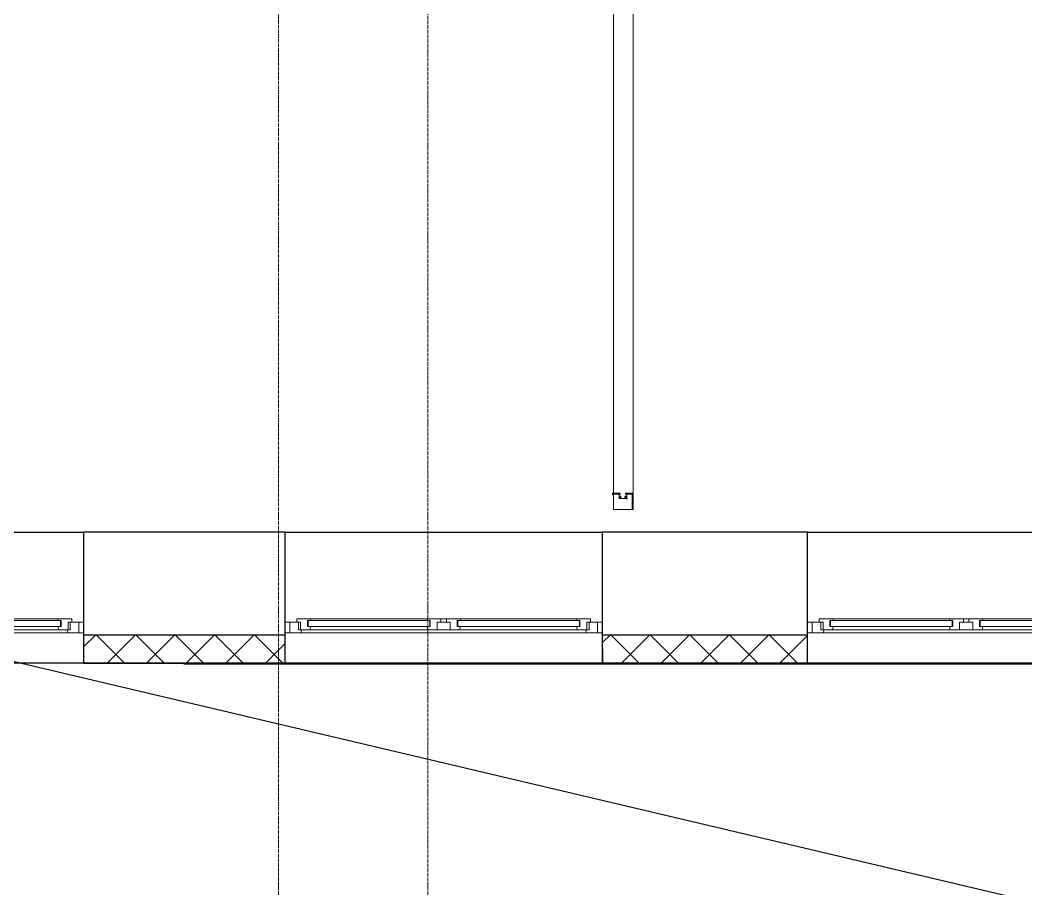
# Model space of a CAD drawing. Header units: millimetres. Extents: x -695119 to 412940, y -249585 to 622758.
# Drawn here: x 99296 to 104686, y 514016 to 518672 of the extents above; entities that cross this region are included whole.
import ezdxf

# ---------------------------------------------------------------- set-up
doc = ezdxf.new("R2010")
doc.units = ezdxf.units.MM
doc.linetypes.add('ADSK_Линия сетки', pattern=[25, 20, -2.5, 0, -2.5])
for name, color, linetype, lineweight in [('_Схема', 5, 'Continuous', 30), ('PDF _Геометрия', 8, 'Continuous', 9), ('Каркас_Импост', 8, 'Continuous', 9), ('Окна', 252, 'Continuous', 9), ('Оси', 252, 'Continuous', 9), ('Остекление', 8, 'Continuous', 9), ('Стены разрез', 7, 'Continuous', 30), ('Стены штриховка', 7, 'Continuous', 9)]:
    doc.layers.add(name, color=color, linetype=linetype, lineweight=lineweight)
doc.layers.add('Перегородка3_dwg', color=7, linetype='Continuous', lineweight=9, true_color=0x767676)
doc.layers.add('Стены', color=194, linetype='Continuous')

# ---------------------------------------------------------------- blocks, each defined once
blk = doc.blocks.new('BIMLIB_Окно_Двустворчатое_VEKA_СФрамугойСнизу_ГОСТ30674_без линий - Ж_ОК-1_2320х1700-V1-План 2 этажа смеж')
at = {"layer": 'Каркас_Импост', "lineweight": 18}
for p, q in [((-765.6, 265), (-825, 265)), ((-825, 265), (-825, 207)), ((-779, 207), (-779, 248)), ((-779, 248), (-767.9, 248)), ((-767, 248), (-767, 207)), ((-716.6, 248), (-767, 248)), ((-761, 248), (-765.6, 265)), ((-730, 199), (-730, 231)), ((-730, 231), (-712, 231)), ((-712, 231), (-716.6, 248)), ((-85.4, 248), (-90, 231)), ((-90, 231), (-72, 231)), ((-35, 248), (-85.4, 248)), ((-72, 231), (-72, 199)), ((-35, 207), (-35, 248)), ((35, 248), (35, 207)), ((85.4, 248), (35, 248)), ((72, 199), (72, 231)), ((72, 231), (90, 231)), ((90, 231), (85.4, 248)), ((716.6, 248), (712, 231)), ((712, 231), (730, 231)), ((767, 248), (716.6, 248)), ((730, 231), (730, 199)), ((765.6, 265), (761, 248)), ((825, 265), (765.6, 265)), ((767, 207), (767, 248)), ((767, 248), (779, 248)), ((779, 248), (779, 207)), ((825, 207), (825, 265)), ((-825, 207), (-787, 207)), ((-767, 207), (-787, 207)), ((-787, 207), (-787, 190)), ((-787, 190), (-731, 190)), ((-731, 190), (-730, 191)), ((-712, 199), (-730, 199)), ((-730, 191), (-729, 190)), ((-729, 190), (-714.4, 190)), ((-714.4, 190), (-712, 199)), ((-72, 199), (-90, 199)), ((-90, 199), (-87.6, 190)), ((-87.6, 190), (-73, 190)), ((-73, 190), (-72, 191)), ((-72, 191), (-71, 190)), ((-71, 190), (-15, 190)), ((-15, 207), (-35, 207)), ((-15, 190), (-15, 207)), ((35, 207), (15, 207)), ((15, 207), (15, 190)), ((15, 190), (71, 190)), ((71, 190), (72, 191)), ((90, 199), (72, 199)), ((72, 191), (73, 190)), ((73, 190), (87.6, 190)), ((87.6, 190), (90, 199)), ((730, 199), (712, 199)), ((712, 199), (714.4, 190)), ((714.4, 190), (729, 190)), ((729, 190), (730, 191)), ((730, 191), (731, 190)), ((731, 190), (787, 190)), ((787, 207), (767, 207)), ((787, 190), (787, 207)), ((787, 207), (825, 207))]:
    blk.add_line(p, q, dxfattribs=at)
at = {"layer": 'Каркас_Импост'}
for p, q in [((765.6, 265), (-765.6, 265)), ((-85.4, 248), (-716.6, 248)), ((-35, 248), (35, 248)), ((716.6, 248), (85.4, 248)), ((-731, 190), (-729, 190)), ((-714.4, 190), (-87.6, 190)), ((-73, 190), (-71, 190)), ((-15, 207), (15, 207)), ((15, 190), (-15, 190)), ((71, 190), (73, 190)), ((87.6, 190), (714.4, 190)), ((729, 190), (731, 190))]:
    blk.add_line(p, q, dxfattribs=at)
at = {"layer": 'Окна'}
for p, q in [((-825, 265), (-850, 265)), ((-825, 207), (-825, 265)), ((850, 265), (825, 265)), ((825, 265), (825, 207)), ((-850, 207), (-825, 207)), ((825, 207), (850, 207))]:
    blk.add_line(p, q, dxfattribs=at)
at = {"layer": 'Остекление'}
for p, q in [((-727, 231), (-730, 231)), ((-730, 231), (-730, 199)), ((-75, 231), (-727, 231)), ((-727, 231), (-727, 199)), ((-727, 199), (-727, 231)), ((-75, 199), (-75, 231)), ((-75, 231), (-75, 199)), ((-72, 231), (-75, 231)), ((-72, 199), (-72, 231)), ((75, 231), (72, 231)), ((72, 231), (72, 199)), ((727, 231), (75, 231)), ((75, 231), (75, 199)), ((75, 199), (75, 231)), ((727, 199), (727, 231)), ((727, 231), (727, 199)), ((730, 231), (727, 231)), ((730, 199), (730, 231)), ((-730, 199), (-727, 199)), ((-727, 199), (-75, 199)), ((-75, 199), (-72, 199)), ((72, 199), (75, 199)), ((75, 199), (727, 199)), ((727, 199), (730, 199))]:
    blk.add_line(p, q, dxfattribs=at)
blk = doc.blocks.new('BIMLIB_Окно_Двустворчатое_VEKA_СФрамугойСнизу_ГОСТ30674_без линий - Ж_ОК-1_2320х1700-V2-План 2 этажа смеж')
at = {"layer": 'Каркас_Импост', "lineweight": 18}
for p, q in [((-765.6, 265), (-825, 265)), ((-825, 265), (-825, 207)), ((-779, 207), (-779, 248)), ((-779, 248), (-767, 248)), ((-767, 248), (-767, 207)), ((-716.6, 248), (-767, 248)), ((-761, 248), (-765.6, 265)), ((-730, 199), (-730, 231)), ((-730, 231), (-712, 231)), ((-712, 231), (-716.6, 248)), ((-85.4, 248), (-90, 231)), ((-90, 231), (-72, 231)), ((-35, 248), (-85.4, 248)), ((-72, 231), (-72, 199)), ((-35, 207), (-35, 248)), ((35, 248), (35, 207)), ((85.4, 248), (35, 248)), ((72, 199), (72, 231)), ((72, 231), (90, 231)), ((90, 231), (85.4, 248)), ((716.6, 248), (712, 231)), ((712, 231), (730, 231)), ((767, 248), (716.6, 248)), ((730, 231), (730, 199)), ((765.6, 265), (761, 248)), ((825, 265), (765.6, 265)), ((767, 207), (767, 248)), ((767, 248), (779, 248)), ((779, 248), (779, 207)), ((825, 207), (825, 265)), ((-825, 207), (-787, 207)), ((-767, 207), (-787, 207)), ((-787, 207), (-787, 190)), ((-787, 190), (-731, 190)), ((-731, 190), (-730, 191)), ((-712, 199), (-730, 199)), ((-730, 191), (-729, 190)), ((-729, 190), (-714.4, 190)), ((-714.4, 190), (-712, 199)), ((-72, 199), (-90, 199)), ((-90, 199), (-87.6, 190)), ((-87.6, 190), (-73, 190)), ((-73, 190), (-72, 191)), ((-72, 191), (-71, 190)), ((-71, 190), (-15, 190)), ((-15, 207), (-35, 207)), ((-15, 190), (-15, 207)), ((35, 207), (15, 207)), ((15, 207), (15, 190)), ((15, 190), (71, 190)), ((71, 190), (72, 191)), ((90, 199), (72, 199)), ((72, 191), (73, 190)), ((73, 190), (87.6, 190)), ((87.6, 190), (90, 199)), ((730, 199), (712, 199)), ((712, 199), (714.4, 190)), ((714.4, 190), (729, 190)), ((729, 190), (730, 191)), ((730, 191), (731, 190)), ((731, 190), (787, 190)), ((787, 207), (767, 207)), ((787, 190), (787, 207)), ((787, 207), (825, 207))]:
    blk.add_line(p, q, dxfattribs=at)
at = {"layer": 'Каркас_Импост'}
for p, q in [((765.6, 265), (-765.6, 265)), ((-85.4, 248), (-716.6, 248)), ((-35, 248), (35, 248)), ((716.6, 248), (85.4, 248)), ((-731, 190), (-729, 190)), ((-714.4, 190), (-87.6, 190)), ((-73, 190), (-71.8, 190)), ((-15, 207), (15, 207)), ((15, 190), (-15, 190)), ((71, 190), (73, 190)), ((87.6, 190), (714.4, 190)), ((729, 190), (731, 190))]:
    blk.add_line(p, q, dxfattribs=at)
at = {"layer": 'Окна'}
for p, q in [((-825, 265), (-850, 265)), ((-825, 207), (-825, 265)), ((850, 265), (825, 265)), ((825, 265), (825, 207)), ((-850, 207), (-825, 207)), ((825, 207), (850, 207))]:
    blk.add_line(p, q, dxfattribs=at)
at = {"layer": 'Остекление'}
for p, q in [((-727, 231), (-730, 231)), ((-730, 231), (-730, 199)), ((-75, 231), (-727, 231)), ((-727, 231), (-727, 199)), ((-727, 199), (-727, 231)), ((-75, 199), (-75, 231)), ((-75, 231), (-75, 199)), ((-72, 231), (-75, 231)), ((-72, 199), (-72, 231)), ((75, 231), (72, 231)), ((72, 231), (72, 199)), ((727, 231), (75, 231)), ((75, 231), (75, 199)), ((75, 199), (75, 231)), ((727, 199), (727, 231)), ((727, 231), (727, 199)), ((730, 231), (727, 231)), ((730, 199), (730, 231)), ((-730, 199), (-727, 199)), ((-727, 199), (-75, 199)), ((-75, 199), (-72, 199)), ((72, 199), (75, 199)), ((75, 199), (727, 199)), ((727, 199), (730, 199))]:
    blk.add_line(p, q, dxfattribs=at)
blk = doc.blocks.new('BIMLIB_Окно_Двустворчатое_VEKA_СФрамугойСнизу_ГОСТ30674_без линий - Ж_ОК-1_2320х1700-3824232-План 2 этажа смеж')
at = {"layer": 'Каркас_Импост', "lineweight": 18}
for p, q in [((-765.6, 265), (-825, 265)), ((-825, 265), (-825, 207)), ((-779, 207), (-779, 248)), ((-779, 248), (-767, 248)), ((-767, 248), (-767, 207)), ((-716.6, 248), (-767, 248)), ((-761, 248), (-765.6, 265)), ((-730, 199), (-730, 231)), ((-730, 231), (-712, 231)), ((-712, 231), (-716.6, 248)), ((-85.4, 248), (-90, 231)), ((-90, 231), (-72, 231)), ((-35, 248), (-85.4, 248)), ((-72, 231), (-72, 199)), ((-35, 207), (-35, 248)), ((35, 248), (35, 207)), ((85.4, 248), (35, 248)), ((72, 199), (72, 231)), ((72, 231), (90, 231)), ((90, 231), (85.4, 248)), ((716.6, 248), (712, 231)), ((712, 231), (730, 231)), ((767, 248), (716.6, 248)), ((730, 231), (730, 199)), ((765.6, 265), (761, 248)), ((825, 265), (765.6, 265)), ((767, 207), (767, 248)), ((767, 248), (779, 248)), ((779, 248), (779, 207)), ((825, 207), (825, 265)), ((-825, 207), (-787, 207)), ((-767, 207), (-787, 207)), ((-787, 207), (-787, 190)), ((-787, 190), (-731, 190)), ((-731, 190), (-730, 191)), ((-712, 199), (-730, 199)), ((-730, 191), (-729, 190)), ((-729, 190), (-714.4, 190)), ((-714.4, 190), (-712, 199)), ((-72, 199), (-90, 199)), ((-90, 199), (-87.6, 190)), ((-87.6, 190), (-73, 190)), ((-73, 190), (-72, 191)), ((-72, 191), (-71, 190)), ((-71, 190), (-15, 190)), ((-15, 207), (-35, 207)), ((-15, 190), (-15, 207)), ((35, 207), (15, 207)), ((15, 207), (15, 190)), ((15, 190), (71, 190)), ((71, 190), (72, 191)), ((90, 199), (72, 199)), ((72, 191), (73, 190)), ((73, 190), (87.6, 190)), ((87.6, 190), (90, 199)), ((730, 199), (712, 199)), ((712, 199), (714.4, 190)), ((714.4, 190), (729, 190)), ((729, 190), (730, 191)), ((730, 191), (731, 190)), ((731, 190), (787, 190)), ((787, 207), (767, 207)), ((787, 190), (787, 207)), ((787, 207), (825, 207))]:
    blk.add_line(p, q, dxfattribs=at)
at = {"layer": 'Каркас_Импост'}
for p, q in [((765.6, 265), (-765.6, 265)), ((-85.4, 248), (-716.6, 248)), ((-35, 248), (35, 248)), ((716.6, 248), (85.4, 248)), ((-731, 190), (-729, 190)), ((-714.4, 190), (-87.6, 190)), ((-73, 190), (-71, 190)), ((-15, 207), (15, 207)), ((15, 190), (-15, 190)), ((71, 190), (73, 190)), ((87.6, 190), (714.4, 190)), ((729, 190), (731, 190))]:
    blk.add_line(p, q, dxfattribs=at)
at = {"layer": 'Окна'}
for p, q in [((-825, 265), (-850, 265)), ((-825, 207), (-825, 265)), ((850, 265), (825, 265)), ((825, 265), (825, 207)), ((-850, 207), (-825, 207)), ((825, 207), (850, 207))]:
    blk.add_line(p, q, dxfattribs=at)
at = {"layer": 'Остекление'}
for p, q in [((-727, 231), (-730, 231)), ((-730, 231), (-730, 199)), ((-75, 231), (-727, 231)), ((-727, 231), (-727, 199)), ((-727, 199), (-727, 231)), ((-75, 199), (-75, 231)), ((-75, 231), (-75, 199)), ((-72, 231), (-75, 231)), ((-72, 199), (-72, 231)), ((75, 231), (72, 231)), ((72, 231), (72, 199)), ((727, 231), (75, 231)), ((75, 231), (75, 199)), ((75, 199), (75, 231)), ((727, 199), (727, 231)), ((727, 231), (727, 199)), ((730, 231), (727, 231)), ((730, 199), (730, 231)), ((-730, 199), (-727, 199)), ((-727, 199), (-75, 199)), ((-75, 199), (-72, 199)), ((72, 199), (75, 199)), ((75, 199), (727, 199)), ((727, 199), (730, 199))]:
    blk.add_line(p, q, dxfattribs=at)
blk = doc.blocks.new('Перегородка3_dwg_Перегородка_dwg _2_-V51-План 2 этажа-2167627-План 2 этажа смеж')
at = {"layer": 'PDF _Геометрия', "lineweight": 18}
for p, q in [((3350.2, -5279.8), (3350.2, -5271.5)), ((3358.5, -5288.2), (3350.2, -5288.2)), ((3358.5, -5271.5), (3358.5, -5254.8)), ((3366.8, -5246.5), (3383.5, -5246.5))]:
    blk.add_line(p, q, dxfattribs=at)
at = {"layer": 'PDF _Геометрия', "lineweight": 18, "flags": 128}
for points in [[(3250.2, -5263.2), (3250.2, -5371.5), (3250.2, 3161.8), (2300.2, 3161.8), (2300.2, 3136.8), (3475.2, 3136.8), (3475.2, 3161.8), (3400.2, 3161.8), (3400.2, -5371.5), (3250.2, -5371.5)], [(3308.5, -5279.8), (3316.8, -5279.8), (3308.5, -5279.8), (3308.5, -5271.5), (3300.2, -5279.8), (3300.2, -5271.5), (3300.2, -5254.8), (3308.5, -5254.8), (3308.5, -5246.5), (3291.8, -5246.5), (3250.2, -5246.5), (3250.2, -5254.8), (3258.5, -5263.2), (3258.5, -5246.5), (3291.8, -5246.5), (3291.8, -5254.8), (3300.2, -5254.8), (3300.2, -5288.2), (3358.5, -5288.2), (3358.5, -5279.8)], [(3275.2, -5246.5), (3275.2, -5254.8), (3275.2, -5246.5), (3291.8, -5246.5), (3300.2, -5246.5)], [(3316.8, -5279.8), (3300.2, -5279.8), (3300.2, -5288.2), (3350.2, -5288.2), (3300.2, -5288.2), (3300.2, -5254.8), (3300.2, -5296.5)], [(3300.2, -5254.8), (3308.5, -5254.8), (3300.2, -5254.8), (3308.5, -5254.8)], [(3316.8, -5271.5), (3308.5, -5271.5), (3316.8, -5271.5), (3308.5, -5271.5)], [(3341.8, -5271.5), (3350.2, -5271.5), (3341.8, -5271.5), (3350.2, -5271.5), (3350.2, -5279.8), (3350.2, -5271.5), (3358.5, -5271.5), (3358.5, -5254.8), (3358.5, -5288.2), (3358.5, -5279.8), (3350.2, -5279.8), (3341.8, -5279.8), (3350.2, -5279.8), (3341.8, -5279.8), (3350.2, -5279.8), (3350.2, -5271.5), (3350.2, -5279.8), (3341.8, -5279.8)]]:
    blk.add_lwpolyline(points, dxfattribs=at)
for points in [[(3258.5, -5371.5), (3258.5, -5254.8), (3300.2, -5254.8), (3300.2, -5288.2), (3358.5, -5288.2), (3358.5, -5254.8), (3400.2, -5254.8), (3400.2, -5371.5)], [(3350.2, -5246.5), (3358.5, -5254.8), (3350.2, -5246.5), (3366.8, -5246.5), (3400.2, -5246.5), (3408.5, -5246.5), (3408.5, -5254.8), (3400.2, -5263.2), (3400.2, -5246.5), (3366.8, -5246.5), (3366.8, -5254.8), (3358.5, -5254.8), (3350.2, -5254.8)], [(3383.5, -5254.8), (3383.5, -5246.5)]]:
    blk.add_lwpolyline(points, close=True, dxfattribs=at)
at = {"layer": 'PDF _Геометрия', "lineweight": 18}
for points in [[(3300.2, -5271.5), (3300.2, -5271.5), (3300.2, -5271.5), (3308.5, -5271.5)], [(3308.5, -5246.5), (3308.5, -5246.5), (3308.5, -5246.5), (3308.5, -5254.8)], [(3350.2, -5254.8), (3350.2, -5246.5), (3350.2, -5246.5), (3350.2, -5246.5)], [(3350.2, -5254.8), (3358.5, -5254.8), (3358.5, -5254.8), (3358.5, -5254.8)], [(3358.5, -5271.5), (3358.5, -5271.5), (3358.5, -5279.8), (3350.2, -5279.8)], [(3350.2, -5279.8), (3358.5, -5279.8), (3358.5, -5279.8), (3358.5, -5279.8)], [(3358.5, -5288.2), (3358.5, -5288.2), (3358.5, -5288.2), (3350.2, -5288.2)]]:
    blk.add_open_spline(points, degree=3, dxfattribs=at)
blk = doc.blocks.new('Перегородка3_dwg-2167626-План 2 этажа смеж')
at = {"extrusion": (0, 0, -1), "xscale": 0.7009727626459902, "yscale": 0.7009727626459902, "zscale": -0.7009727626459902}
blk.add_blockref('Перегородка3_dwg_Перегородка_dwg _2_-V51-План 2 этажа-2167627-План 2 этажа смеж', (-4953.2, 5202.3), dxfattribs=at)

msp = doc.modelspace()

# ---------------------------------------------------------------- hatches: boundary and pattern name
at = {"layer": 'Стены разрез', "lineweight": 9}
h = msp.add_hatch(dxfattribs=at)
h.set_pattern_fill('FP_7', color=256, style=0, pattern_type=2)
h.set_pattern_definition([(45, (91217.38, 536167.97), (-106.066, 106.066), []), (135, (91217.38, 536167.97), (-106.066, -106.066), [])])
h.paths.add_polyline_path([(123044.401, 515228.241), (123044.401, 515302.241), (123046.401, 515302.241), (123046.401, 515378.241), (121946.401, 515378.241), (121946.401, 515302.241), (121948.401, 515302.241), (121948.401, 515228.241)])
h.paths.add_polyline_path([(124748.401, 515228.241), (126181.401, 515228.241), (126181.401, 515378.241), (124746.401, 515378.241), (124746.401, 515302.241), (124748.401, 515302.241)])
h.paths.add_polyline_path([(103514.401, 515228.241), (103514.401, 515302.241), (103516.401, 515302.241), (103516.401, 515378.241), (102416.401, 515378.241), (102416.401, 515302.241), (102418.401, 515302.241), (102418.401, 515228.241)])
h.paths.add_polyline_path([(110793.401, 515228.241), (111869.401, 515228.241), (111869.401, 515302.241), (111871.401, 515302.241), (111871.401, 515378.241), (110791.401, 515378.241), (110791.401, 515302.241), (110793.401, 515302.241)])
h.paths.add_polyline_path([(117469.401, 515228.241), (117469.401, 515302.241), (117471.401, 515302.241), (117471.401, 515378.241), (116376.401, 515378.241), (116376.401, 515302.241), (116378.401, 515302.241), (116378.401, 515228.241)])
h.paths.add_polyline_path([(105218.401, 515228.241), (106314.401, 515228.241), (106314.401, 515302.241), (106316.401, 515302.241), (106316.401, 515378.241), (105216.401, 515378.241), (105216.401, 515302.241), (105218.401, 515302.241)])
h.paths.add_polyline_path([(120244.401, 515228.241), (120244.401, 515302.241), (120246.401, 515302.241), (120246.401, 515378.241), (119171.401, 515378.241), (119171.401, 515302.241), (119173.401, 515302.241), (119173.401, 515228.241)])
h.paths.add_polyline_path([(100714.401, 515228.241), (100714.401, 515302.241), (100716.401, 515302.241), (100716.401, 515378.241), (99636.401, 515378.241), (99636.401, 515302.241), (99638.401, 515302.241), (99638.401, 515228.241)])
h.paths.add_polyline_path([(108018.401, 515228.241), (109089.401, 515228.241), (109089.401, 515302.241), (109091.401, 515302.241), (109091.401, 515378.241), (108016.401, 515378.241), (108016.401, 515302.241), (108018.401, 515302.241)])
h.paths.add_polyline_path([(114674.401, 515228.241), (114674.401, 515302.241), (114676.401, 515302.241), (114676.401, 515378.241), (113571.401, 515378.241), (113571.401, 515302.241), (113573.401, 515302.241), (113573.401, 515228.241)])
h.paths.add_polyline_path([(97906.848, 515228.241), (97934.401, 515228.241), (97934.401, 515302.241), (97936.401, 515302.241), (97936.401, 515378.241), (97906.848, 515378.241), (97906.848, 515302.241)])
h = msp.add_hatch(dxfattribs=at)
h.set_pattern_fill('FP_4', color=256, style=0, pattern_type=2)
h.set_pattern_definition([(0, (91217.38, 536167.97), (406.4, 101.6), [33.528, -271.272, 33.528, -271.272, -1625.6]), (0, (91217.38, 536167.97), (406.4, 101.6), [-609.6, 33.528, -576.072, 33.528, -271.272, -711.2]), (0, (91217.38, 536167.97), (406.4, 101.6), [-1524, 33.528, -169.672, 33.528, -474.472]), (120, (91369.78, 536218.77), (-291.18818, 301.15272), [33.528, -271.272, 33.528, -271.272, -1625.6]), (120, (91369.78, 536218.77), (-291.18818, 301.15272), [-609.6, 33.528, -576.072, 33.528, -271.272, -711.2]), (120, (91369.78, 536218.77), (-291.18818, 301.15272), [-1524, 33.528, -169.672, 33.528, -474.472]), (240, (91420.58, 536421.97), (-115.21182, -402.75272), [33.528, -271.272, 33.528, -271.272, -1625.6]), (240, (91420.58, 536421.97), (-115.21182, -402.75272), [-609.6, 33.528, -576.072, 33.528, -271.272, -711.2]), (240, (91420.58, 536421.97), (-115.21182, -402.75272), [-1524, 33.528, -169.672, 33.528, -474.472])])
h.paths.add_polyline_path([(126181.401, 515226.241), (126181.401, 515228.241), (124748.401, 515228.241), (124748.401, 515302.241), (124746.401, 515302.241), (124746.401, 515226.241), (125950.194, 515226.241)])
h.paths.add_polyline_path([(120246.401, 515226.241), (120246.401, 515302.241), (120244.401, 515302.241), (120244.401, 515228.241), (119173.401, 515228.241), (119173.401, 515302.241), (119171.401, 515302.241), (119171.401, 515226.241)])
h.paths.add_polyline_path([(117471.401, 515226.241), (117471.401, 515302.241), (117469.401, 515302.241), (117469.401, 515228.241), (116378.401, 515228.241), (116378.401, 515302.241), (116376.401, 515302.241), (116376.401, 515226.241)])
h.paths.add_polyline_path([(113571.401, 515226.241), (114676.401, 515226.241), (114676.401, 515302.241), (114674.401, 515302.241), (114674.401, 515228.241), (113573.401, 515228.241), (113573.401, 515302.241), (113571.401, 515302.241)])
h.paths.add_polyline_path([(121946.401, 515226.241), (123046.401, 515226.241), (123046.401, 515302.241), (123044.401, 515302.241), (123044.401, 515228.241), (121948.401, 515228.241), (121948.401, 515302.241), (121946.401, 515302.241)])
h.paths.add_polyline_path([(111871.401, 515226.241), (111871.401, 515302.241), (111869.401, 515302.241), (111869.401, 515228.241), (110793.401, 515228.241), (110793.401, 515302.241), (110791.401, 515302.241), (110791.401, 515226.241)])
h.paths.add_polyline_path([(109091.401, 515226.241), (109091.401, 515302.241), (109089.401, 515302.241), (109089.401, 515228.241), (108018.401, 515228.241), (108018.401, 515302.241), (108016.401, 515302.241), (108016.401, 515226.241)])
h.paths.add_polyline_path([(106316.401, 515226.241), (106316.401, 515302.241), (106314.401, 515302.241), (106314.401, 515228.241), (105218.401, 515228.241), (105218.401, 515302.241), (105216.401, 515302.241), (105216.401, 515226.241)])
h.paths.add_polyline_path([(97936.401, 515226.241), (97936.401, 515302.241), (97934.401, 515302.241), (97934.401, 515228.241), (97906.848, 515228.241), (97906.848, 515226.241)])
h.paths.add_polyline_path([(103516.401, 515226.241), (103516.401, 515302.241), (103514.401, 515302.241), (103514.401, 515228.241), (102418.401, 515228.241), (102418.401, 515302.241), (102416.401, 515302.241), (102416.401, 515226.241)])
h.paths.add_polyline_path([(100716.401, 515226.241), (100716.401, 515302.241), (100714.401, 515302.241), (100714.401, 515228.241), (99638.401, 515228.241), (99638.401, 515302.241), (99636.401, 515302.241), (99636.401, 515226.241)])

# ---------------------------------------------------------------- linework, layer by layer
at = {"layer": '_Схема', "color": 5}
msp.add_line((-356137.271, 622757.974), (189125.193, 494018.926), dxfattribs=at)
at = {"layer": 'Оси', "linetype": 'ADSK_Линия сетки'}
for p, q in [((100681.401, 569901.977), (100681.401, 504902.555)), ((101481.401, 533028.241), (101481.401, 503632.555)), ((127748.695, 515928.241), (50809.123, 515928.241))]:
    msp.add_line(p, q, dxfattribs=at)
at = {"layer": 'Стены'}
for p, q in [((97936.401, 515928.241), (99636.401, 515928.241)), ((100716.401, 515928.241), (102416.401, 515928.241)), ((103516.401, 515928.241), (105216.401, 515928.241)), ((99636.401, 515378.241), (100716.401, 515378.241)), ((102416.401, 515378.241), (103516.401, 515378.241)), ((99636.401, 515226.241), (97936.401, 515226.241)), ((100176.401, 515221.241), (100176.401, 515226.241)), ((105216.401, 515221.241), (100176.401, 515221.241)), ((100716.401, 515226.241), (102416.401, 515226.241)), ((100716.401, 515226.241), (100716.401, 515221.241)), ((102416.401, 515226.241), (100716.401, 515226.241)), ((102416.401, 515221.241), (102416.401, 515226.241)), ((103001.401, 515221.241), (103001.401, 515226.241)), ((103516.401, 515226.241), (103516.401, 515221.241)), ((105216.401, 515226.241), (103516.401, 515226.241))]:
    msp.add_line(p, q, dxfattribs=at)
at = {"layer": 'Стены разрез'}
for p, q in [((100716.401, 515928.241), (99636.401, 515928.241)), ((99636.401, 515928.241), (99636.401, 515226.241)), ((100716.401, 515226.241), (100716.401, 515928.241)), ((103516.401, 515928.241), (102416.401, 515928.241)), ((102416.401, 515928.241), (102416.401, 515226.241)), ((103516.401, 515226.241), (103516.401, 515928.241)), ((99636.401, 515226.241), (100716.401, 515226.241)), ((102416.401, 515226.241), (103516.401, 515226.241))]:
    msp.add_line(p, q, dxfattribs=at)
at = {"layer": 'Стены штриховка'}
for p, q in [((99638.401, 515302.241), (99636.401, 515302.241)), ((99638.401, 515302.241), (99638.401, 515228.241)), ((100716.401, 515302.241), (100714.401, 515302.241)), ((100714.401, 515228.241), (100714.401, 515302.241)), ((102418.401, 515302.241), (102416.401, 515302.241)), ((102418.401, 515302.241), (102418.401, 515228.241)), ((103516.401, 515302.241), (103514.401, 515302.241)), ((103514.401, 515228.241), (103514.401, 515302.241)), ((99638.401, 515228.241), (100714.401, 515228.241)), ((102418.401, 515228.241), (103514.401, 515228.241))]:
    msp.add_line(p, q, dxfattribs=at)

# ---------------------------------------------------------------- block references
at = {"layer": 'Окна', "rotation": 180}
for name, p in [('BIMLIB_Окно_Двустворчатое_VEKA_СФрамугойСнизу_ГОСТ30674_без линий - Ж_ОК-1_2320х1700-V1-План 2 этажа смеж', (98786.401, 515653.241)), ('BIMLIB_Окно_Двустворчатое_VEKA_СФрамугойСнизу_ГОСТ30674_без линий - Ж_ОК-1_2320х1700-V2-План 2 этажа смеж', (101566.401, 515653.241)), ('BIMLIB_Окно_Двустворчатое_VEKA_СФрамугойСнизу_ГОСТ30674_без линий - Ж_ОК-1_2320х1700-3824232-План 2 этажа смеж', (104366.401, 515653.241))]:
    msp.add_blockref(name, p, dxfattribs=at)
at = {"layer": 'Перегородка3_dwg', "color": 7, "lineweight": 18}
msp.add_blockref('Перегородка3_dwg-2167626-План 2 этажа смеж', (99907.224, 514613.102), dxfattribs=at)

doc.saveas('drawing.dxf')
